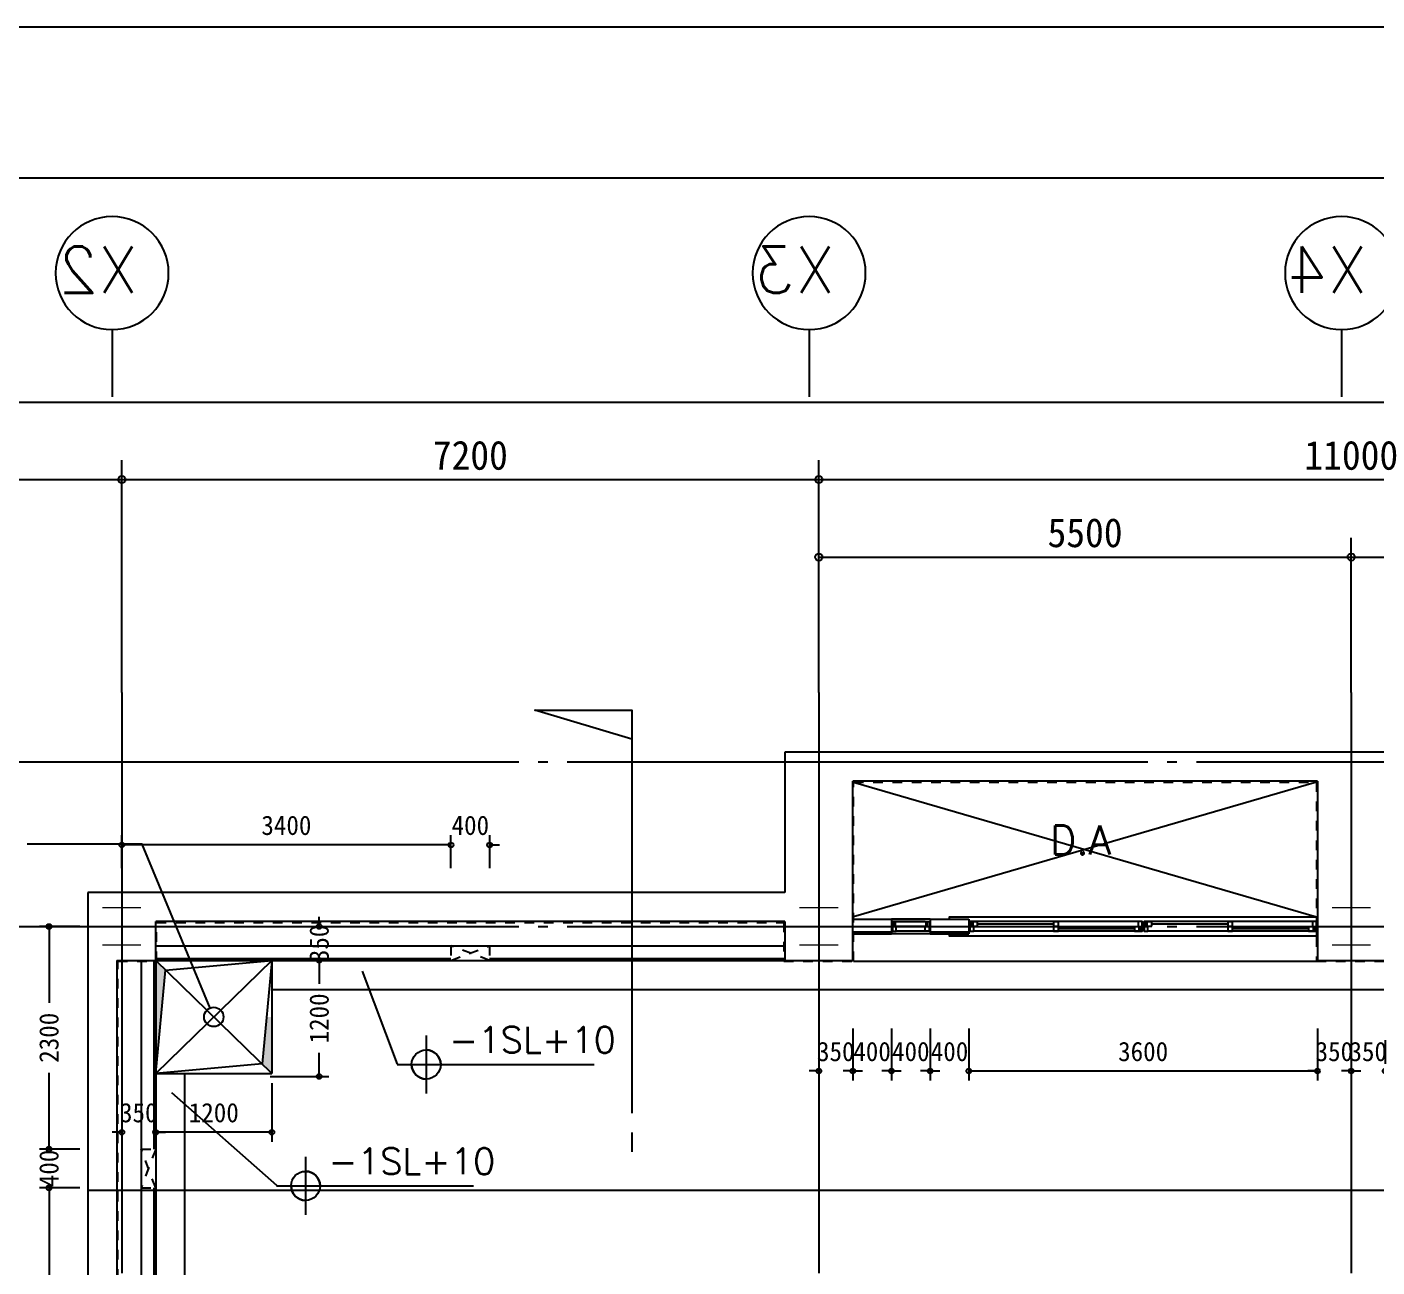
# Model space of a CAD drawing. Extents: x 0 to 81639, y 0 to 58722.
# Drawn here: x 17369 to 31314, y 45910 to 58722 of the extents above; entities that cross this region are included whole.
import ezdxf
from ezdxf.enums import TextEntityAlignment as Align

# ---------------------------------------------------------------- set-up
doc = ezdxf.new("R2010")
doc.units = 0
doc.header["$LTSCALE"] = 100
doc.linetypes.add('CENTER', pattern=[65, 60, -2, 1, -2])
doc.linetypes.add('HIDDEN', pattern=[2, 1, -1])
doc.layers.get('0').update_dxf_attribs({"linetype": 'CONTINUOUS'})
doc.layers.get('DEFPOINTS').update_dxf_attribs({"linetype": 'CONTINUOUS'})
for name, color, linetype in [('9', 9, 'CONTINUOUS'), ('COL6', 3, 'CONTINUOUS'), ('COL7', 3, 'CONTINUOUS'), ('DW', 4, 'CONTINUOUS'), ('ELE', 7, 'CONTINUOUS'), ('F', 7, 'CONTINUOUS'), ('FIN', 5, 'CONTINUOUS'), ('FOR', 4, 'CONTINUOUS'), ('H', 6, 'CONTINUOUS'), ('HAT', 5, 'CONTINUOUS'), ('RXBLWL', 3, 'CONTINUOUS'), ('RXCEN', 10, 'CENTER'), ('RXDIM', 7, 'CONTINUOUS'), ('RXSYMBOL', 7, 'CONTINUOUS'), ('STAIR', 3, 'CONTINUOUS'), ('TEXT', 7, 'CONTINUOUS'), ('WINDOW', 7, 'CONTINUOUS'), ('WS', 2, 'CONTINUOUS')]:
    doc.layers.add(name, color=color, linetype=linetype)
doc.styles.add('SHB', font='simple', dxfattribs={"bigfont": 'KORbox'})
doc.styles.add('SIM', font='simple', dxfattribs={"bigfont": 'KORsimple'})
doc.styles.get("Standard").update_dxf_attribs({"font": 'DotumChe.ttf'})
doc.dimstyles.get("Standard").update_dxf_attribs({"dimscale": 100, "dimtxt": 2, "dimasz": 1, "dimexe": 1, "dimexo": 1, "dimgap": 1, "dimtad": 1, "dimdec": 0, "dimdsep": 46, "dimtxsty": 'Standard', "dimblk": 'SMALL', "dimcen": 0, "dimclrd": 256, "dimclre": 256, "dimclrt": 256, "dimadec": 0, "dimazin": 0, "dimtfac": 1, "dimtdec": 0, "dimtix": 1, "dimtofl": 0, "dimtmove": 0, "dimatfit": 0, "dimfxl": 0, "dimtolj": 1, "dimtzin": 0, "dimarcsym": 0})
doc.dimstyles.new('WDIM', dxfattribs={"dimscale": 100, "dimtxt": 3, "dimasz": 1.5, "dimexe": 2, "dimexo": 0, "dimgap": 1, "dimtad": 1, "dimdec": 0, "dimdsep": 46, "dimtxsty": 'Standard', "dimblk": 'SMALL', "dimcen": 0, "dimclrd": 256, "dimclre": 256, "dimclrt": 256, "dimadec": 0, "dimazin": 0, "dimtfac": 1, "dimtdec": 0, "dimtix": 1, "dimtofl": 0, "dimtmove": 0, "dimatfit": 0, "dimfxl": 0, "dimtolj": 1, "dimtzin": 0, "dimarcsym": 0})

# ---------------------------------------------------------------- blocks, each defined once
blk = doc.blocks.new('_Small')
at = {"color": 0, "linetype": 'ByBlock', "lineweight": -2}
blk.add_circle((0, 0), 0.25, dxfattribs=at)
blk = doc.blocks.new('*D5')
at = {"layer": 'DEFPOINTS', "color": 0, "linetype": 'Continuous'}
for p in [(61848, 54845), (11948, 51845), (61848, 51845)]:
    blk.add_point(p, dxfattribs=at)
at = {"layer": 'RXDIM', "linetype": 'Continuous', "lineweight": -2}
for p, q in [((11948, 51845), (11948, 55045)), ((61848, 51845), (61848, 55045)), ((11948, 54845), (61848, 54845))]:
    blk.add_line(p, q, dxfattribs=at)
at = {"layer": 'RXDIM', "linetype": 'Continuous', "lineweight": -2, "xscale": 150, "yscale": 150, "zscale": 150, "rotation": 180}
blk.add_blockref('_Small', (11948, 54845), dxfattribs=at)
at = {"layer": 'RXDIM', "linetype": 'Continuous', "lineweight": -2, "xscale": 150, "yscale": 150, "zscale": 150}
blk.add_blockref('_Small', (61848, 54845), dxfattribs=at)
at = {"layer": 'RXDIM', "linetype": 'Continuous', "insert": (36898, 55095), "char_height": 300, "attachment_point": 5}
blk.add_mtext('\\A1;49900', dxfattribs=at)
blk = doc.blocks.new('*D13')
at = {"layer": 'DEFPOINTS', "color": 0, "linetype": 'Continuous'}
for p in [(17596, 49428), (18013, 49428), (18013, 47128)]:
    blk.add_point(p, dxfattribs=at)
at = {"layer": 'RXDIM', "linetype": 'Continuous', "lineweight": -2}
for p, q in [((17913, 49428), (17496, 49428)), ((17596, 49428), (17596, 48639)), ((17596, 47128), (17596, 47917)), ((17913, 47128), (17496, 47128))]:
    blk.add_line(p, q, dxfattribs=at)
at = {"layer": 'RXDIM', "linetype": 'Continuous', "lineweight": -2, "xscale": 100, "yscale": 100, "zscale": 100}
for p, rotation in [((17596, 49428), 90), ((17596, 47128), 270)]:
    blk.add_blockref('_Small', p, dxfattribs=dict(at, rotation=rotation))
at = {"layer": 'RXDIM', "linetype": 'Continuous', "insert": (17596, 48278), "char_height": 200, "attachment_point": 5, "rotation": 90}
blk.add_mtext('\\A1;2300', dxfattribs=at)
blk = doc.blocks.new('*D16')
at = {"layer": 'DEFPOINTS', "color": 0, "linetype": 'Continuous'}
for p in [(19782, 49078), (20387, 49078), (19782, 47878)]:
    blk.add_point(p, dxfattribs=at)
at = {"layer": 'RXDIM', "linetype": 'Continuous', "lineweight": -2}
for p, q in [((19882, 49078), (20487, 49078)), ((20387, 49078), (20387, 48834)), ((20387, 47878), (20387, 48122)), ((19882, 47878), (20487, 47878))]:
    blk.add_line(p, q, dxfattribs=at)
at = {"layer": 'RXDIM', "linetype": 'Continuous', "lineweight": -2, "xscale": 100, "yscale": 100, "zscale": 100}
for p, rotation in [((20387, 49078), 90), ((20387, 47878), 270)]:
    blk.add_blockref('_Small', p, dxfattribs=dict(at, rotation=rotation))
at = {"layer": 'RXDIM', "linetype": 'Continuous', "insert": (20387, 48478), "char_height": 200, "attachment_point": 5, "rotation": 90}
blk.add_mtext('\\A1;1200', dxfattribs=at)
blk = doc.blocks.new('*D20')
at = {"layer": 'DEFPOINTS', "color": 0, "linetype": 'Continuous'}
for p in [(26298, 48473), (26698, 48473), (26698, 47935)]:
    blk.add_point(p, dxfattribs=at)
at = {"layer": 'RXDIM', "linetype": 'Continuous', "lineweight": -2}
for p, q in [((26298, 48373), (26298, 47835)), ((26698, 48373), (26698, 47835)), ((26298, 47935), (26198, 47935)), ((26698, 47935), (26798, 47935))]:
    blk.add_line(p, q, dxfattribs=at)
at = {"layer": 'RXDIM', "linetype": 'Continuous', "lineweight": -2, "xscale": 100, "yscale": 100, "zscale": 100}
blk.add_blockref('_Small', (26298, 47935), dxfattribs=at)
at = {"layer": 'RXDIM', "linetype": 'Continuous', "lineweight": -2, "xscale": 100, "yscale": 100, "zscale": 100, "rotation": 180}
blk.add_blockref('_Small', (26698, 47935), dxfattribs=at)
at = {"layer": 'RXDIM', "linetype": 'Continuous', "insert": (26498, 48135), "char_height": 200, "attachment_point": 5}
blk.add_mtext('\\A1;400', dxfattribs=at)
blk = doc.blocks.new('*D21')
at = {"layer": 'DEFPOINTS', "color": 0, "linetype": 'Continuous'}
for p in [(25898, 48473), (26298, 48473), (26298, 47935)]:
    blk.add_point(p, dxfattribs=at)
at = {"layer": 'RXDIM', "linetype": 'Continuous', "lineweight": -2}
for p, q in [((25898, 48373), (25898, 47835)), ((26298, 48373), (26298, 47835)), ((25898, 47935), (25798, 47935)), ((26298, 47935), (26398, 47935))]:
    blk.add_line(p, q, dxfattribs=at)
at = {"layer": 'RXDIM', "linetype": 'Continuous', "lineweight": -2, "xscale": 100, "yscale": 100, "zscale": 100}
blk.add_blockref('_Small', (25898, 47935), dxfattribs=at)
at = {"layer": 'RXDIM', "linetype": 'Continuous', "lineweight": -2, "xscale": 100, "yscale": 100, "zscale": 100, "rotation": 180}
blk.add_blockref('_Small', (26298, 47935), dxfattribs=at)
at = {"layer": 'RXDIM', "linetype": 'Continuous', "insert": (26098, 48135), "char_height": 200, "attachment_point": 5}
blk.add_mtext('\\A1;400', dxfattribs=at)
blk = doc.blocks.new('*D41')
at = {"layer": 'DEFPOINTS', "color": 0, "linetype": 'Continuous'}
for p in [(18348, 47908), (18698, 47908), (18348, 47302)]:
    blk.add_point(p, dxfattribs=at)
at = {"layer": 'RXDIM', "linetype": 'Continuous', "lineweight": -2}
for p, q in [((18348, 47808), (18348, 47202)), ((18698, 47808), (18698, 47202)), ((18348, 47302), (18248, 47302)), ((18698, 47302), (18798, 47302))]:
    blk.add_line(p, q, dxfattribs=at)
at = {"layer": 'RXDIM', "linetype": 'Continuous', "lineweight": -2, "xscale": 100, "yscale": 100, "zscale": 100}
blk.add_blockref('_Small', (18348, 47302), dxfattribs=at)
at = {"layer": 'RXDIM', "linetype": 'Continuous', "lineweight": -2, "xscale": 100, "yscale": 100, "zscale": 100, "rotation": 180}
blk.add_blockref('_Small', (18698, 47302), dxfattribs=at)
at = {"layer": 'RXDIM', "linetype": 'Continuous', "insert": (18523, 47503), "char_height": 200, "attachment_point": 5}
blk.add_mtext('\\A1;350', dxfattribs=at)
blk = doc.blocks.new('*D42')
at = {"layer": 'DEFPOINTS', "color": 0, "linetype": 'Continuous'}
for p in [(17596, 46728), (18001, 46728), (18013, 43128)]:
    blk.add_point(p, dxfattribs=at)
at = {"layer": 'RXDIM', "linetype": 'Continuous', "lineweight": -2}
for p, q in [((17901, 46728), (17496, 46728)), ((17596, 46728), (17596, 45289)), ((17596, 43128), (17596, 44567)), ((17913, 43128), (17496, 43128))]:
    blk.add_line(p, q, dxfattribs=at)
at = {"layer": 'RXDIM', "linetype": 'Continuous', "lineweight": -2, "xscale": 100, "yscale": 100, "zscale": 100}
for p, rotation in [((17596, 46728), 90), ((17596, 43128), 270)]:
    blk.add_blockref('_Small', p, dxfattribs=dict(at, rotation=rotation))
at = {"layer": 'RXDIM', "linetype": 'Continuous', "insert": (17596, 44928), "char_height": 200, "attachment_point": 5, "rotation": 90}
blk.add_mtext('\\A1;3600', dxfattribs=at)
blk = doc.blocks.new('*D43')
at = {"layer": 'DEFPOINTS', "color": 0, "linetype": 'Continuous'}
for p in [(17596, 47128), (18013, 47128), (18013, 46728)]:
    blk.add_point(p, dxfattribs=at)
at = {"layer": 'RXDIM', "linetype": 'Continuous', "lineweight": -2}
for p, q in [((17596, 47128), (17596, 47228)), ((17913, 47128), (17496, 47128)), ((17913, 46728), (17496, 46728)), ((17596, 46728), (17596, 46628))]:
    blk.add_line(p, q, dxfattribs=at)
at = {"layer": 'RXDIM', "linetype": 'Continuous', "lineweight": -2, "xscale": 100, "yscale": 100, "zscale": 100}
for p, rotation in [((17596, 47128), 270), ((17596, 46728), 90)]:
    blk.add_blockref('_Small', p, dxfattribs=dict(at, rotation=rotation))
at = {"layer": 'RXDIM', "linetype": 'Continuous', "insert": (17596, 46928), "char_height": 200, "attachment_point": 5, "rotation": 90}
blk.add_mtext('\\A1;400', dxfattribs=at)
blk = doc.blocks.new('*D44')
at = {"layer": 'DEFPOINTS', "color": 0, "linetype": 'Continuous'}
for p in [(18698, 47908), (19898, 47908), (18698, 47302)]:
    blk.add_point(p, dxfattribs=at)
at = {"layer": 'RXDIM', "linetype": 'Continuous', "lineweight": -2}
for p, q in [((18698, 47808), (18698, 47202)), ((19898, 47808), (19898, 47202)), ((19898, 47302), (18698, 47302))]:
    blk.add_line(p, q, dxfattribs=at)
at = {"layer": 'RXDIM', "linetype": 'Continuous', "lineweight": -2, "xscale": 100, "yscale": 100, "zscale": 100, "rotation": 180}
blk.add_blockref('_Small', (18698, 47302), dxfattribs=at)
at = {"layer": 'RXDIM', "linetype": 'Continuous', "lineweight": -2, "xscale": 100, "yscale": 100, "zscale": 100}
blk.add_blockref('_Small', (19898, 47302), dxfattribs=at)
at = {"layer": 'RXDIM', "linetype": 'Continuous', "insert": (19298, 47503), "char_height": 200, "attachment_point": 5}
blk.add_mtext('\\A1;1200', dxfattribs=at)
blk = doc.blocks.new('*D48')
at = {"layer": 'DEFPOINTS', "color": 0, "linetype": 'Continuous'}
for p in [(25548, 48473), (25898, 48473), (25898, 47935)]:
    blk.add_point(p, dxfattribs=at)
at = {"layer": 'RXDIM', "linetype": 'Continuous', "lineweight": -2}
for p, q in [((25548, 48373), (25548, 47835)), ((25898, 48373), (25898, 47835)), ((25548, 47935), (25448, 47935)), ((25898, 47935), (25998, 47935))]:
    blk.add_line(p, q, dxfattribs=at)
at = {"layer": 'RXDIM', "linetype": 'Continuous', "lineweight": -2, "xscale": 100, "yscale": 100, "zscale": 100}
blk.add_blockref('_Small', (25548, 47935), dxfattribs=at)
at = {"layer": 'RXDIM', "linetype": 'Continuous', "lineweight": -2, "xscale": 100, "yscale": 100, "zscale": 100, "rotation": 180}
blk.add_blockref('_Small', (25898, 47935), dxfattribs=at)
at = {"layer": 'RXDIM', "linetype": 'Continuous', "insert": (25723, 48135), "char_height": 200, "attachment_point": 5}
blk.add_mtext('\\A1;350', dxfattribs=at)
blk = doc.blocks.new('*D67')
at = {"layer": 'DEFPOINTS', "color": 0, "linetype": 'Continuous'}
for p in [(31048, 48473), (31398, 48473), (31398, 47935)]:
    blk.add_point(p, dxfattribs=at)
at = {"layer": 'RXDIM', "linetype": 'Continuous', "lineweight": -2}
for p, q in [((31048, 48373), (31048, 47835)), ((31398, 48373), (31398, 47835)), ((31048, 47935), (30948, 47935)), ((31398, 47935), (31498, 47935))]:
    blk.add_line(p, q, dxfattribs=at)
at = {"layer": 'RXDIM', "linetype": 'Continuous', "lineweight": -2, "xscale": 100, "yscale": 100, "zscale": 100}
blk.add_blockref('_Small', (31048, 47935), dxfattribs=at)
at = {"layer": 'RXDIM', "linetype": 'Continuous', "lineweight": -2, "xscale": 100, "yscale": 100, "zscale": 100, "rotation": 180}
blk.add_blockref('_Small', (31398, 47935), dxfattribs=at)
at = {"layer": 'RXDIM', "linetype": 'Continuous', "insert": (31223, 48135), "char_height": 200, "attachment_point": 5}
blk.add_mtext('\\A1;350', dxfattribs=at)
blk = doc.blocks.new('*D71')
at = {"layer": 'DEFPOINTS', "color": 0, "linetype": 'Continuous'}
for p in [(27098, 48473), (30698, 48473), (30698, 47935)]:
    blk.add_point(p, dxfattribs=at)
at = {"layer": 'RXDIM', "linetype": 'Continuous', "lineweight": -2}
for p, q in [((27098, 48373), (27098, 47835)), ((30698, 48373), (30698, 47835)), ((27098, 47935), (30698, 47935))]:
    blk.add_line(p, q, dxfattribs=at)
at = {"layer": 'RXDIM', "linetype": 'Continuous', "lineweight": -2, "xscale": 100, "yscale": 100, "zscale": 100, "rotation": 180}
blk.add_blockref('_Small', (27098, 47935), dxfattribs=at)
at = {"layer": 'RXDIM', "linetype": 'Continuous', "lineweight": -2, "xscale": 100, "yscale": 100, "zscale": 100}
blk.add_blockref('_Small', (30698, 47935), dxfattribs=at)
at = {"layer": 'RXDIM', "linetype": 'Continuous', "insert": (28898, 48135), "char_height": 200, "attachment_point": 5}
blk.add_mtext('\\A1;3600', dxfattribs=at)
blk = doc.blocks.new('*D72')
at = {"layer": 'DEFPOINTS', "color": 0, "linetype": 'Continuous'}
for p in [(26698, 48473), (27098, 48473), (27098, 47935)]:
    blk.add_point(p, dxfattribs=at)
at = {"layer": 'RXDIM', "linetype": 'Continuous', "lineweight": -2}
for p, q in [((26698, 48373), (26698, 47835)), ((27098, 48373), (27098, 47835)), ((26698, 47935), (26598, 47935)), ((27098, 47935), (27198, 47935))]:
    blk.add_line(p, q, dxfattribs=at)
at = {"layer": 'RXDIM', "linetype": 'Continuous', "lineweight": -2, "xscale": 100, "yscale": 100, "zscale": 100}
blk.add_blockref('_Small', (26698, 47935), dxfattribs=at)
at = {"layer": 'RXDIM', "linetype": 'Continuous', "lineweight": -2, "xscale": 100, "yscale": 100, "zscale": 100, "rotation": 180}
blk.add_blockref('_Small', (27098, 47935), dxfattribs=at)
at = {"layer": 'RXDIM', "linetype": 'Continuous', "insert": (26898, 48135), "char_height": 200, "attachment_point": 5}
blk.add_mtext('\\A1;400', dxfattribs=at)
blk = doc.blocks.new('*D73')
at = {"layer": 'DEFPOINTS', "color": 0, "linetype": 'Continuous'}
for p in [(30698, 48473), (31048, 48473), (31048, 47935)]:
    blk.add_point(p, dxfattribs=at)
at = {"layer": 'RXDIM', "linetype": 'Continuous', "lineweight": -2}
for p, q in [((30698, 48373), (30698, 47835)), ((31048, 48373), (31048, 47835)), ((30698, 47935), (30598, 47935)), ((31048, 47935), (31148, 47935))]:
    blk.add_line(p, q, dxfattribs=at)
at = {"layer": 'RXDIM', "linetype": 'Continuous', "lineweight": -2, "xscale": 100, "yscale": 100, "zscale": 100}
blk.add_blockref('_Small', (30698, 47935), dxfattribs=at)
at = {"layer": 'RXDIM', "linetype": 'Continuous', "lineweight": -2, "xscale": 100, "yscale": 100, "zscale": 100, "rotation": 180}
blk.add_blockref('_Small', (31048, 47935), dxfattribs=at)
at = {"layer": 'RXDIM', "linetype": 'Continuous', "insert": (30873, 48135), "char_height": 200, "attachment_point": 5}
blk.add_mtext('\\A1;350', dxfattribs=at)
blk = doc.blocks.new('*D96')
at = {"layer": 'DEFPOINTS', "color": 0, "linetype": 'Continuous'}
for p in [(36548, 54045), (25548, 51845), (36548, 51845)]:
    blk.add_point(p, dxfattribs=at)
at = {"layer": 'RXDIM', "linetype": 'Continuous', "lineweight": -2}
for p, q in [((25548, 51845), (25548, 54245)), ((36548, 51845), (36548, 54245)), ((25548, 54045), (36548, 54045))]:
    blk.add_line(p, q, dxfattribs=at)
at = {"layer": 'RXDIM', "linetype": 'Continuous', "lineweight": -2, "xscale": 150, "yscale": 150, "zscale": 150, "rotation": 180}
blk.add_blockref('_Small', (25548, 54045), dxfattribs=at)
at = {"layer": 'RXDIM', "linetype": 'Continuous', "lineweight": -2, "xscale": 150, "yscale": 150, "zscale": 150}
blk.add_blockref('_Small', (36548, 54045), dxfattribs=at)
at = {"layer": 'RXDIM', "linetype": 'Continuous', "insert": (31048, 54295), "char_height": 300, "attachment_point": 5}
blk.add_mtext('\\A1;11000', dxfattribs=at)
blk = doc.blocks.new('*D97')
at = {"layer": 'DEFPOINTS', "color": 0, "linetype": 'Continuous'}
for p in [(31048, 53245), (25548, 51845), (31048, 51845)]:
    blk.add_point(p, dxfattribs=at)
at = {"layer": 'RXDIM', "linetype": 'Continuous', "lineweight": -2}
for p, q in [((25548, 51845), (25548, 53445)), ((31048, 51845), (31048, 53445)), ((25548, 53245), (31048, 53245))]:
    blk.add_line(p, q, dxfattribs=at)
at = {"layer": 'RXDIM', "linetype": 'Continuous', "lineweight": -2, "xscale": 150, "yscale": 150, "zscale": 150, "rotation": 180}
blk.add_blockref('_Small', (25548, 53245), dxfattribs=at)
at = {"layer": 'RXDIM', "linetype": 'Continuous', "lineweight": -2, "xscale": 150, "yscale": 150, "zscale": 150}
blk.add_blockref('_Small', (31048, 53245), dxfattribs=at)
at = {"layer": 'RXDIM', "linetype": 'Continuous', "insert": (28298, 53495), "char_height": 300, "attachment_point": 5}
blk.add_mtext('\\A1;5500', dxfattribs=at)
blk = doc.blocks.new('*D98')
at = {"layer": 'DEFPOINTS', "color": 0, "linetype": 'Continuous'}
for p in [(18348, 54045), (11948, 51845), (18348, 51845)]:
    blk.add_point(p, dxfattribs=at)
at = {"layer": 'RXDIM', "linetype": 'Continuous', "lineweight": -2}
for p, q in [((11948, 51845), (11948, 54245)), ((18348, 51845), (18348, 54245)), ((11948, 54045), (18348, 54045))]:
    blk.add_line(p, q, dxfattribs=at)
at = {"layer": 'RXDIM', "linetype": 'Continuous', "lineweight": -2, "xscale": 150, "yscale": 150, "zscale": 150, "rotation": 180}
blk.add_blockref('_Small', (11948, 54045), dxfattribs=at)
at = {"layer": 'RXDIM', "linetype": 'Continuous', "lineweight": -2, "xscale": 150, "yscale": 150, "zscale": 150}
blk.add_blockref('_Small', (18348, 54045), dxfattribs=at)
at = {"layer": 'RXDIM', "linetype": 'Continuous', "insert": (15148, 54295), "char_height": 300, "attachment_point": 5}
blk.add_mtext('\\A1;6400', dxfattribs=at)
blk = doc.blocks.new('*D100')
at = {"layer": 'DEFPOINTS', "color": 0, "linetype": 'Continuous'}
for p in [(18348, 50271), (18348, 49930), (21748, 49930)]:
    blk.add_point(p, dxfattribs=at)
at = {"layer": 'RXDIM', "linetype": 'Continuous', "lineweight": -2}
for p, q in [((18348, 50030), (18348, 50371)), ((21748, 50030), (21748, 50371)), ((21748, 50271), (18348, 50271))]:
    blk.add_line(p, q, dxfattribs=at)
at = {"layer": 'RXDIM', "linetype": 'Continuous', "lineweight": -2, "xscale": 100, "yscale": 100, "zscale": 100, "rotation": 180}
blk.add_blockref('_Small', (18348, 50271), dxfattribs=at)
at = {"layer": 'RXDIM', "linetype": 'Continuous', "lineweight": -2, "xscale": 100, "yscale": 100, "zscale": 100}
blk.add_blockref('_Small', (21748, 50271), dxfattribs=at)
at = {"layer": 'RXDIM', "linetype": 'Continuous', "insert": (20048, 50472), "char_height": 200, "attachment_point": 5}
blk.add_mtext('\\A1;3400', dxfattribs=at)
blk = doc.blocks.new('*D101')
at = {"layer": 'DEFPOINTS', "color": 0, "linetype": 'Continuous'}
for p in [(25548, 54045), (18348, 51845), (25548, 51845)]:
    blk.add_point(p, dxfattribs=at)
at = {"layer": 'RXDIM', "linetype": 'Continuous', "lineweight": -2}
for p, q in [((18348, 51845), (18348, 54245)), ((25548, 51845), (25548, 54245)), ((18348, 54045), (25548, 54045))]:
    blk.add_line(p, q, dxfattribs=at)
at = {"layer": 'RXDIM', "linetype": 'Continuous', "lineweight": -2, "xscale": 150, "yscale": 150, "zscale": 150, "rotation": 180}
blk.add_blockref('_Small', (18348, 54045), dxfattribs=at)
at = {"layer": 'RXDIM', "linetype": 'Continuous', "lineweight": -2, "xscale": 150, "yscale": 150, "zscale": 150}
blk.add_blockref('_Small', (25548, 54045), dxfattribs=at)
at = {"layer": 'RXDIM', "linetype": 'Continuous', "insert": (21948, 54295), "char_height": 300, "attachment_point": 5}
blk.add_mtext('\\A1;7200', dxfattribs=at)
blk = doc.blocks.new('*D102')
at = {"layer": 'DEFPOINTS', "color": 0, "linetype": 'Continuous'}
for p in [(19782, 49428), (20387, 49428), (19782, 49078)]:
    blk.add_point(p, dxfattribs=at)
at = {"layer": 'RXDIM', "linetype": 'Continuous', "lineweight": -2}
for p, q in [((20387, 49428), (20387, 49528)), ((19882, 49428), (20487, 49428)), ((19882, 49078), (20487, 49078)), ((20387, 49078), (20387, 48978))]:
    blk.add_line(p, q, dxfattribs=at)
at = {"layer": 'RXDIM', "linetype": 'Continuous', "lineweight": -2, "xscale": 100, "yscale": 100, "zscale": 100}
for p, rotation in [((20387, 49428), 270), ((20387, 49078), 90)]:
    blk.add_blockref('_Small', p, dxfattribs=dict(at, rotation=rotation))
at = {"layer": 'RXDIM', "linetype": 'Continuous', "insert": (20387, 49253), "char_height": 200, "attachment_point": 5, "rotation": 90}
blk.add_mtext('\\A1;350', dxfattribs=at)
blk = doc.blocks.new('*D103')
at = {"layer": 'DEFPOINTS', "color": 0, "linetype": 'Continuous'}
for p in [(21748, 50271), (21748, 49930), (22148, 49930)]:
    blk.add_point(p, dxfattribs=at)
at = {"layer": 'RXDIM', "linetype": 'Continuous', "lineweight": -2}
for p, q in [((21748, 50030), (21748, 50371)), ((22148, 50030), (22148, 50371)), ((21748, 50271), (21648, 50271)), ((22148, 50271), (22248, 50271))]:
    blk.add_line(p, q, dxfattribs=at)
at = {"layer": 'RXDIM', "linetype": 'Continuous', "lineweight": -2, "xscale": 100, "yscale": 100, "zscale": 100}
blk.add_blockref('_Small', (21748, 50271), dxfattribs=at)
at = {"layer": 'RXDIM', "linetype": 'Continuous', "lineweight": -2, "xscale": 100, "yscale": 100, "zscale": 100, "rotation": 180}
blk.add_blockref('_Small', (22148, 50271), dxfattribs=at)
at = {"layer": 'RXDIM', "linetype": 'Continuous', "insert": (21948, 50472), "char_height": 200, "attachment_point": 5}
blk.add_mtext('\\A1;400', dxfattribs=at)
blk = doc.blocks.new('*D104')
at = {"layer": 'DEFPOINTS', "color": 0, "linetype": 'Continuous'}
for p in [(36548, 53245), (31048, 51845), (36548, 51845)]:
    blk.add_point(p, dxfattribs=at)
at = {"layer": 'RXDIM', "linetype": 'Continuous', "lineweight": -2}
for p, q in [((31048, 51845), (31048, 53445)), ((36548, 51845), (36548, 53445)), ((31048, 53245), (36548, 53245))]:
    blk.add_line(p, q, dxfattribs=at)
at = {"layer": 'RXDIM', "linetype": 'Continuous', "lineweight": -2, "xscale": 150, "yscale": 150, "zscale": 150, "rotation": 180}
blk.add_blockref('_Small', (31048, 53245), dxfattribs=at)
at = {"layer": 'RXDIM', "linetype": 'Continuous', "lineweight": -2, "xscale": 150, "yscale": 150, "zscale": 150}
blk.add_blockref('_Small', (36548, 53245), dxfattribs=at)
at = {"layer": 'RXDIM', "linetype": 'Continuous', "insert": (33798, 53495), "char_height": 300, "attachment_point": 5}
blk.add_mtext('\\A1;5500', dxfattribs=at)
blk = doc.blocks.new('02')
at = {"layer": 'TEXT'}
for p, q in [((30800, 3893), (30800, 3200)), ((36300, 3893), (36300, 3200)), ((43500, 3893), (43500, 3200))]:
    blk.add_line(p, q, dxfattribs=at)
for centre in [(30800, 4477), (36300, 4477), (43500, 4477)]:
    blk.add_circle(centre, 584, dxfattribs=at)
at = {"layer": 'TEXT', "style": 'SHB'}
for s, p in [('X4', (30532, 4272)), ('X3', (36032, 4272)), ('X2', (43232, 4272))]:
    blk.add_text(s, height=480, dxfattribs=at).set_placement(p)
blk = doc.blocks.new('미래2')
at = {"layer": '9', "color": 9}
blk.add_line((3, 293.61), (411.193, 293.61), dxfattribs=at)
at = {"layer": 'WS'}
blk.add_lwpolyline([(404.101, 25.352), (404.101, 285.802), (22.161, 285.802), (22.161, 25.352)], close=True, dxfattribs=at)

msp = doc.modelspace()

# ---------------------------------------------------------------- hatches: boundary and pattern name
at = {"layer": 'HAT'}
for points in [[(18697.7, 49068.1), (18707.9, 49068.1), (18800, 48978.4), (18797.7, 48978.1), (18697.7, 47908.1)], [(19843, 48493.1), (19897.7, 48493.1), (19897.7, 47908.1), (19795.3, 48007.9), (19797.7, 48008.1)]]:
    msp.add_hatch(color=9, dxfattribs=at).paths.add_polyline_path(points)

# ---------------------------------------------------------------- linework, layer by layer
at = {"layer": 'COL6'}
for points in [[(18147.7, 49621.1, 14, 14, 0), (18547.7, 49621.1, 14, 14, 0)], [(18347.7, 49614.1, 14, 14, 0), (18347.7, 49242.1, 14, 14, 0)], [(25347.7, 49621.1, 14, 14, 0), (25747.7, 49621.1, 14, 14, 0)], [(25547.7, 49614.1, 14, 14, 0), (25547.7, 49242.1, 14, 14, 0)], [(30847.7, 49621.1, 14, 14, 0), (31247.7, 49621.1, 14, 14, 0)], [(31047.7, 49614.1, 14, 14, 0), (31047.7, 49242.1, 14, 14, 0)], [(18147.7, 49235.1, 14, 14, 0), (18547.7, 49235.1, 14, 14, 0)], [(25347.7, 49235.1, 14, 14, 0), (25747.7, 49235.1, 14, 14, 0)], [(30847.7, 49235.1, 14, 14, 0), (31247.7, 49235.1, 14, 14, 0)]]:
    msp.add_lwpolyline(points, format="xyseb", dxfattribs=at)
at = {"layer": 'COL7'}
for p, q in [((50676.1, 51228.1), (25197.7, 51228.1)), ((25197.7, 51228.1), (25197.7, 49778.1)), ((30697.7, 50928.1), (25897.7, 50928.1)), ((25897.7, 49078.1), (25897.7, 50928.1)), ((30697.7, 50928.1), (30697.7, 49078.1)), ((17997.7, 49778.1), (17997.7, 40778.1)), ((25197.7, 49778.1), (17997.7, 49778.1)), ((25197.7, 49478.1), (18697.7, 49478.1)), ((18697.7, 49078.1), (18697.7, 49478.1)), ((25197.7, 49478.1), (25197.7, 49078.1)), ((18297.7, 49078.1), (18297.7, 40778.1)), ((18297.7, 49078.1), (18697.7, 49078.1)), ((25197.7, 49078.1), (25897.7, 49078.1)), ((30697.7, 49078.1), (31397.7, 49078.1))]:
    msp.add_line(p, q, dxfattribs=at)
at = {"layer": 'DW', "color": 7, "linetype": 'Continuous'}
msp.add_line((18697.7, 49228.1), (25197.7, 49228.1), dxfattribs=at)
at = {"layer": 'ELE', "color": 4, "linetype": 'Continuous'}
msp.add_line((18547.7, 49078.1), (18547.7, 40778.1), dxfattribs=at)
at = {"layer": 'ELE', "color": 4}
for p, q in [((19897.7, 49078.1), (19897.7, 47908.1)), ((25907.7, 49068.1), (30687.7, 49068.1)), ((18697.7, 47908.1), (19897.7, 47908.1))]:
    msp.add_line(p, q, dxfattribs=at)
msp.add_lwpolyline([(26897.7, 49503.1), (26897.7, 49528.1), (30687.7, 49528.1), (30687.7, 49328.1), (26897.7, 49328.1), (26897.7, 49353.1)], dxfattribs=at)
at = {"layer": 'ELE', "color": 2, "linetype": 'HIDDEN'}
for points in [[(22147.7, 49228.1), (22147.7, 49078.1), (21747.7, 49228.1), (21747.7, 49078.1), (22147.7, 49228.1)], [(18547.7, 47128.1), (18697.7, 47128.1), (18547.7, 46728.1), (18697.7, 46728.1), (18547.7, 47128.1)]]:
    msp.add_lwpolyline(points, dxfattribs=at)
at = {"layer": 'ELE', "color": 4, "linetype": 'Continuous'}
for points in [[(19897.7, 48778.1), (56997.7, 48778.1)], [(18997.7, 40078.1), (18997.7, 47908.1)]]:
    msp.add_lwpolyline(points, dxfattribs=at)
at = {"layer": 'F', "color": 9}
msp.add_line((17997.7, 46704), (58897.7, 46704), dxfattribs=at)
at = {"layer": 'FIN', "color": 7, "linetype": 'HIDDEN'}
msp.add_lwpolyline([(18307.7, 40788.1), (18307.7, 49068.1), (18707.7, 49068.1), (18707.7, 49468.1), (25187.7, 49468.1), (25187.7, 49068.1), (25907.7, 49068.1), (25907.7, 50918.1), (30687.7, 50918.1), (30687.7, 49068.1), (31407.7, 49068.1), (31407.7, 50918.1), (36187.7, 50918.1), (36187.7, 49068.1), (36907.7, 49068.1), (36907.7, 50918.1), (41687.7, 50918.1), (41687.7, 49068.1), (42407.7, 49068.1), (42407.7, 50918.1), (47187.7, 50918.1), (47187.7, 49068.1), (47907.7, 49068.1)], dxfattribs=at)
at = {"layer": 'H', "color": 6, "linetype": 'Continuous'}
for p, q in [((18697.7, 49098.1), (21747.7, 49098.1)), ((22147.7, 49098.1), (25197.7, 49098.1)), ((18677.7, 49078.1), (18677.7, 47128.1)), ((18677.7, 46728.1), (18677.7, 43128.1))]:
    msp.add_line(p, q, dxfattribs=at)
at = {"layer": 'HAT', "color": 9}
for p, q in [((28897.7, 49378.1), (28897.7, 49478.1)), ((30697.7, 49378.1), (30697.7, 49478.1))]:
    msp.add_line(p, q, dxfattribs=at)
msp.add_lwpolyline([(19797.7, 48008.1), (18697.7, 47908.1), (18797.7, 48978.1), (19897.7, 49078.1)], close=True, dxfattribs=at)
at = {"layer": 'RXBLWL', "color": 7}
for p, q in [((26297.7, 49503.1), (26297.7, 49353.1)), ((26697.7, 49503.1), (26697.7, 49353.1)), ((27097.7, 49503.1), (27097.7, 49353.1))]:
    msp.add_line(p, q, dxfattribs=at)
at = {"layer": 'RXBLWL', "color": 7, "linetype": 'Continuous'}
for p, q in [((25897.7, 49353.1), (26297.7, 49353.1)), ((26697.7, 49353.1), (27097.7, 49353.1)), ((18697.7, 49078.1), (18697.7, 40778.1)), ((18697.7, 49078.1), (25197.7, 49078.1))]:
    msp.add_line(p, q, dxfattribs=at)
at = {"layer": 'RXCEN'}
for p, q in [((18347.7, 51845.3), (18347.7, 26800.2)), ((25547.7, 51845.3), (25547.7, 26800.2)), ((31047.7, 51845.3), (31047.7, 26800.2)), ((9947.7, 51128.1), (64447.7, 51128.1)), ((30687.7, 50918.1), (25907.7, 49528.1)), ((25907.7, 50918.1), (30687.7, 49528.1)), ((9947.7, 49428.1), (64447.7, 49428.1)), ((19897.7, 49078.1), (18697.7, 47908.1)), ((19897.7, 47908.1), (18697.7, 49078.1))]:
    msp.add_line(p, q, dxfattribs=at)
at = {"layer": 'RXSYMBOL'}
for p, q in [((21195.2, 48004.2), (20835.1, 48964.6)), ((19949.5, 46750.4), (18863.2, 47710.8))]:
    msp.add_line(p, q, dxfattribs=at)
at = {"layer": 'TEXT'}
for points in [[(23614.6, 51362.9), (22614.6, 51662.9), (23614.6, 51662.9), (23614.6, 47498.6)], [(19259.4, 48585.5), (18556.8, 50278.5), (17370.9, 50278.5)], [(21491.8, 48301.8), (21491.8, 47701.8)], [(21191.8, 48001.8), (23227.5, 48001.8)], [(23614.6, 47298.6), (23614.6, 47098.6)], [(20246.1, 47048), (20246.1, 46448)], [(19946.1, 46748), (21981.8, 46748)]]:
    msp.add_lwpolyline(points, dxfattribs=at)
for centre, radius in [((19297.7, 48493.1), 100), ((21491.8, 48001.8), 150), ((20246.1, 46748), 150)]:
    msp.add_circle(centre, radius, dxfattribs=at)
for centre, start, end in [((21491.8, 48001.8), 0, 90), ((21491.8, 48001.8), 180, 270), ((20246.1, 46748), 0, 90), ((20246.1, 46748), 180, 270)]:
    msp.add_arc(centre, 150, start, end, dxfattribs=at)
at = {"layer": 'WINDOW', "color": 4, "linetype": 'Continuous'}
for p, q in [((25897.7, 49503.1), (26297.7, 49503.1)), ((26697.7, 49503.1), (26297.7, 49503.1)), ((26647.7, 49478.1), (26347.7, 49478.1)), ((26647.7, 49378.1), (26347.7, 49378.1)), ((26697.7, 49503.1), (27097.7, 49503.1)), ((28847.7, 49478.1), (27147.7, 49478.1)), ((28847.7, 49378.1), (27147.7, 49378.1)), ((30647.7, 49478.1), (28947.7, 49478.1)), ((30647.7, 49378.1), (28947.7, 49378.1)), ((26697.7, 49353.1), (26297.7, 49353.1))]:
    msp.add_line(p, q, dxfattribs=at)
at = {"layer": 'WINDOW', "color": 6, "linetype": 'Continuous'}
for p, q in [((25897.7, 49373.1), (26297.7, 49373.1)), ((26697.7, 49373.1), (27097.7, 49373.1))]:
    msp.add_line(p, q, dxfattribs=at)
at = {"layer": 'WINDOW', "color": 7, "linetype": 'Continuous'}
for p, q in [((27972.7, 49453.1), (27187.7, 49453.1)), ((28807.7, 49403.1), (28022.7, 49403.1)), ((29772.7, 49453.1), (28987.7, 49453.1)), ((30607.7, 49403.1), (29822.7, 49403.1))]:
    msp.add_line(p, q, dxfattribs=at)
at = {"layer": 'WINDOW', "color": 2, "linetype": 'Continuous'}
for points in [[(26347.7, 49478.1), (26307.7, 49478.1), (26307.7, 49378.1), (26347.7, 49378.1), (26347.7, 49428.1), (26327.7, 49428.1), (26327.7, 49478.1)], [(26647.7, 49478.1), (26687.7, 49478.1), (26687.7, 49378.1), (26647.7, 49378.1), (26647.7, 49428.1), (26667.7, 49428.1), (26667.7, 49478.1)], [(27147.7, 49478.1), (27107.7, 49478.1), (27107.7, 49378.1), (27147.7, 49378.1), (27147.7, 49428.1), (27127.7, 49428.1), (27127.7, 49478.1)], [(28847.7, 49378.1), (28887.7, 49378.1), (28887.7, 49478.1), (28847.7, 49478.1), (28847.7, 49428.1), (28867.7, 49428.1), (28867.7, 49378.1)], [(28947.7, 49478.1), (28907.7, 49478.1), (28907.7, 49378.1), (28947.7, 49378.1), (28947.7, 49428.1), (28927.7, 49428.1), (28927.7, 49478.1)], [(30647.7, 49378.1), (30687.7, 49378.1), (30687.7, 49478.1), (30647.7, 49478.1), (30647.7, 49428.1), (30667.7, 49428.1), (30667.7, 49378.1)]]:
    msp.add_lwpolyline(points, dxfattribs=at)
at = {"layer": 'WINDOW', "color": 6, "linetype": 'Continuous'}
for points in [[(26657.7, 49430.1), (26657.7, 49476.1), (26337.7, 49476.1), (26337.7, 49430.1)], [(27187.7, 49430.1), (27187.7, 49476.1), (27137.7, 49476.1), (27137.7, 49430.1)], [(28022.7, 49430.1), (28022.7, 49476.1), (27972.7, 49476.1), (27972.7, 49430.1)], [(28022.7, 49380.1), (28022.7, 49426.1), (27972.7, 49426.1), (27972.7, 49380.1)], [(28857.7, 49380.1), (28857.7, 49426.1), (28807.7, 49426.1), (28807.7, 49380.1)], [(28987.7, 49430.1), (28987.7, 49476.1), (28937.7, 49476.1), (28937.7, 49430.1)], [(29822.7, 49430.1), (29822.7, 49476.1), (29772.7, 49476.1), (29772.7, 49430.1)], [(29822.7, 49380.1), (29822.7, 49426.1), (29772.7, 49426.1), (29772.7, 49380.1)], [(30657.7, 49380.1), (30657.7, 49426.1), (30607.7, 49426.1), (30607.7, 49380.1)]]:
    msp.add_lwpolyline(points, close=True, dxfattribs=at)

# ---------------------------------------------------------------- block references
at = {"layer": 'FOR', "xscale": 200, "yscale": 200}
msp.add_blockref('미래2', (-600, 0), dxfattribs=at)
at = {"layer": 'TEXT', "xscale": -1}
msp.add_blockref('02', (61747.7, 51702.1), dxfattribs=at)

# ---------------------------------------------------------------- texts
at = {"layer": 'STAIR', "color": 2, "style": 'SIM'}
msp.add_text('D.A', height=300, dxfattribs=at).set_placement((28252.2, 50320.3), align=Align.MIDDLE_CENTER)
at = {"layer": 'TEXT', "style": 'SHB'}
for p in [(21728.3, 48121.8), (20482.6, 46868)]:
    msp.add_text('-1SL+10', height=270, dxfattribs=at).set_placement(p)

# ---------------------------------------------------------------- dimensions: what is measured, and where the dimension line sits
at = {"layer": 'RXDIM', "color": 4, "linetype": 'Continuous'}
for base, p1, p2, picture, middle in [((61847.7, 54845.3), (11947.7, 51845.3), (61847.7, 51845.3), '*D5', (36897.7, 55095.5)), ((18347.7, 54045.3), (11947.7, 51845.3), (18347.7, 51845.3), '*D98', (15147.7, 54295.5)), ((25547.7, 54045.3), (18347.7, 51845.3), (25547.7, 51845.3), '*D101', (21947.7, 54295.5)), ((36547.7, 54045.3), (25547.7, 51845.3), (36547.7, 51845.3), '*D96', (31047.7, 54295.5)), ((31047.7, 53245.3), (25547.7, 51845.3), (31047.7, 51845.3), '*D97', (28297.7, 53495.5)), ((36547.7, 53245.3), (31047.7, 51845.3), (36547.7, 51845.3), '*D104', (33797.7, 53495.5))]:
    dim = msp.add_linear_dim(base=base, p1=p1, p2=p2, dimstyle='WDIM', dxfattribs=at)
    dim.commit()
    dim.dimension.update_dxf_attribs({"geometry": picture, "text_midpoint": middle})
at = {"layer": 'RXDIM', "color": 9, "linetype": 'Continuous'}
for base, p1, p2, picture, middle in [((18347.7, 50271.4), (21747.7, 49930.1), (18347.7, 49930.1), '*D100', (20047.7, 50471.5)), ((21747.7, 50271.4), (22147.7, 49930.1), (21747.7, 49930.1), '*D103', (21947.7, 50471.5))]:
    dim = msp.add_linear_dim(base=base, p1=p1, p2=p2, dimstyle='Standard', dxfattribs=at)
    dim.commit()
    dim.dimension.update_dxf_attribs({"geometry": picture, "text_midpoint": middle})
at = {"layer": 'RXDIM', "linetype": 'Continuous'}
for base, p1, p2, picture, middle in [((20387.2, 49428.1), (19781.6, 49078.1), (19781.6, 49428.1), '*D102', (20387.2, 49253.1)), ((20387.2, 49078.1), (19781.6, 47878.1), (19781.6, 49078.1), '*D16', (20387.2, 48478.1))]:
    dim = msp.add_linear_dim(base=base, p1=p1, p2=p2, angle=90, dimstyle='Standard', dxfattribs=at)
    dim.commit()
    dim.dimension.update_dxf_attribs({"geometry": picture, "text_midpoint": middle, "text_rotation": 90})
at = {"layer": 'RXDIM', "color": 9, "linetype": 'Continuous'}
for base, p1, p2, picture, middle in [((17595.7, 49428.1), (18013.1, 47128.1), (18013.1, 49428.1), '*D13', (17595.7, 48278.1)), ((17595.7, 47128.1), (18013.1, 46728.1), (18013.1, 47128.1), '*D43', (17595.7, 46928.1)), ((17595.7, 46728.1), (18013.1, 43128.1), (18001.3, 46728.1), '*D42', (17595.7, 44928.1))]:
    dim = msp.add_linear_dim(base=base, p1=p1, p2=p2, angle=90, dimstyle='Standard', dxfattribs=at)
    dim.commit()
    dim.dimension.update_dxf_attribs({"geometry": picture, "text_midpoint": middle, "text_rotation": 90})
at = {"layer": 'RXDIM', "linetype": 'Continuous'}
for base, p1, p2, picture, middle in [((25897.7, 47934.9), (25547.7, 48472.7), (25897.7, 48472.7), '*D48', (25722.7, 48135)), ((26297.7, 47934.9), (25897.7, 48472.7), (26297.7, 48472.7), '*D21', (26097.7, 48135)), ((26697.7, 47934.9), (26297.7, 48472.7), (26697.7, 48472.7), '*D20', (26497.7, 48135)), ((27097.7, 47934.9), (26697.7, 48472.7), (27097.7, 48472.7), '*D72', (26897.7, 48135)), ((30697.7, 47934.9), (27097.7, 48472.7), (30697.7, 48472.7), '*D71', (28897.7, 48135)), ((31047.7, 47934.9), (30697.7, 48472.7), (31047.7, 48472.7), '*D73', (30872.7, 48135)), ((31397.7, 47934.9), (31047.7, 48472.7), (31397.7, 48472.7), '*D67', (31222.7, 48135)), ((18347.7, 47302.5), (18697.7, 47908.1), (18347.7, 47908.1), '*D41', (18522.7, 47502.6)), ((18697.7, 47302.5), (19897.7, 47908.1), (18697.7, 47908.1), '*D44', (19297.7, 47502.6))]:
    dim = msp.add_linear_dim(base=base, p1=p1, p2=p2, dimstyle='Standard', dxfattribs=at)
    dim.commit()
    dim.dimension.update_dxf_attribs({"geometry": picture, "text_midpoint": middle})

doc.saveas('drawing.dxf')
